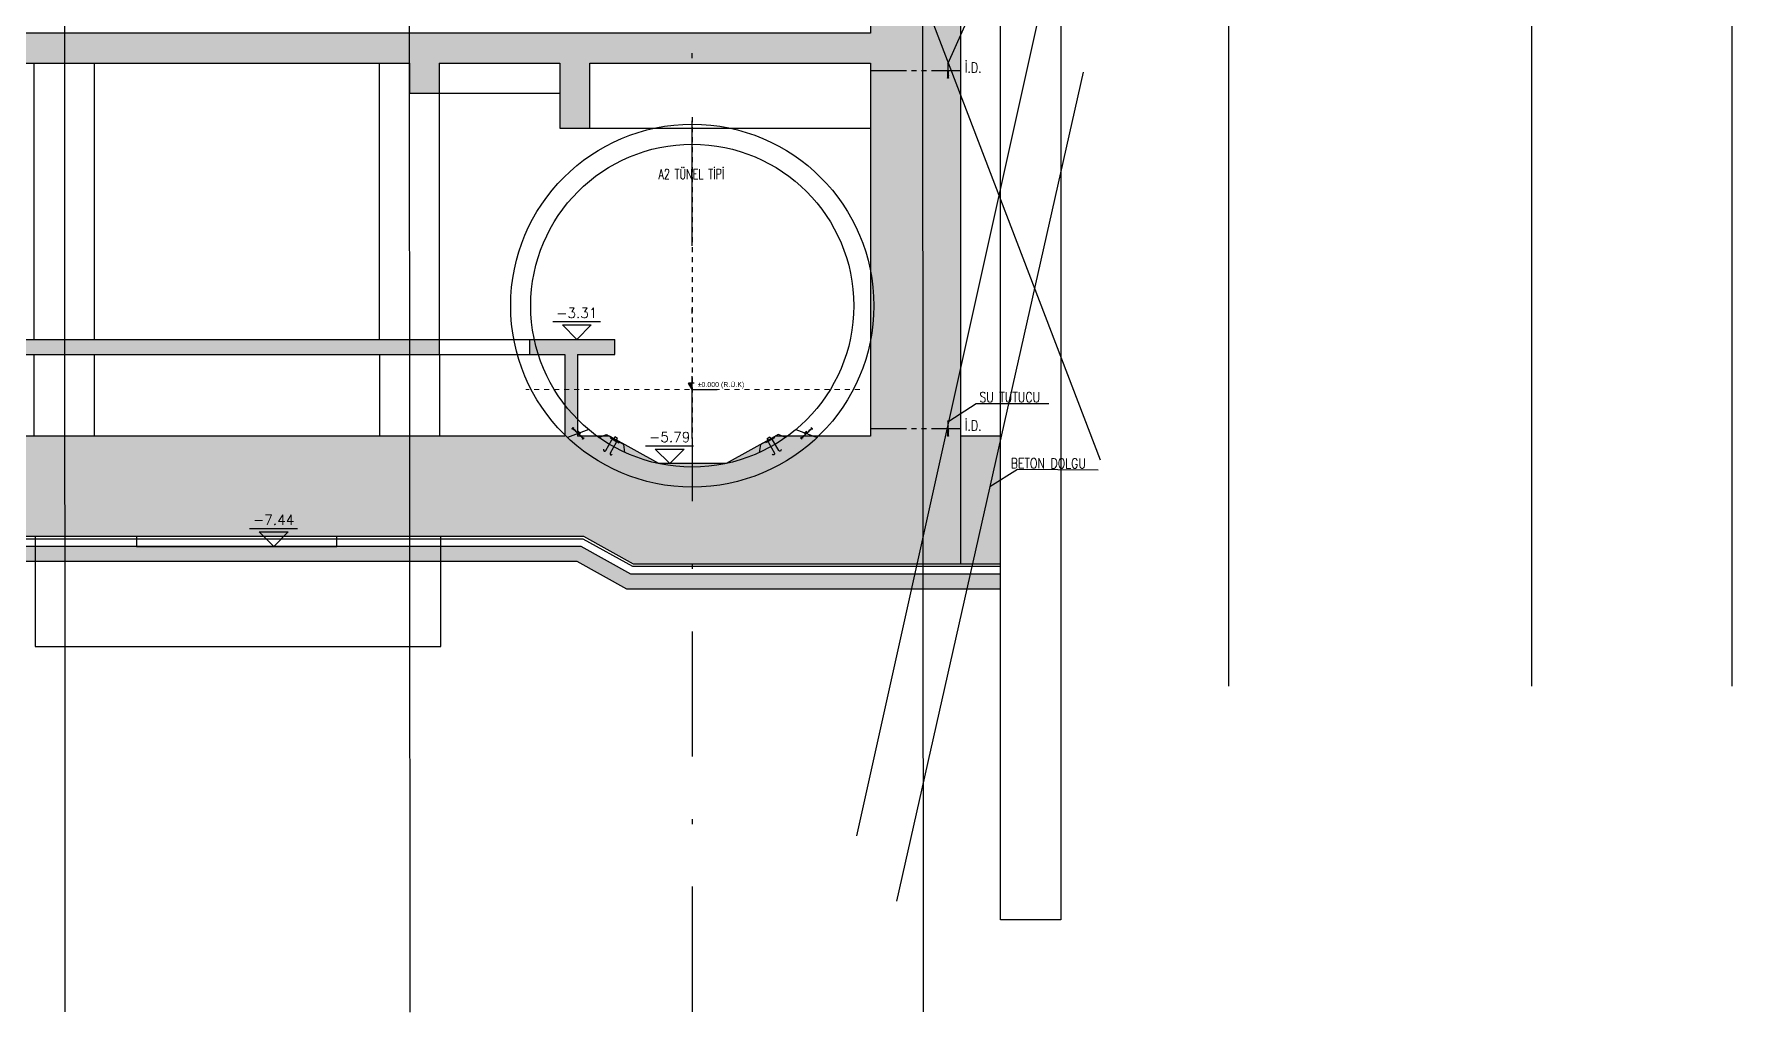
# Model space of a CAD drawing. Header units: millimetres. Extents: x 400392 to 401301, y 4543945 to 4544121.
# Drawn here: x 400643.13 to 400677.03, y 4543948.88 to 4543968.42 of the extents above; entities that cross this region are included whole.
import ezdxf
from ezdxf.enums import TextEntityAlignment as Align

# ---------------------------------------------------------------- set-up
doc = ezdxf.new("R2010")
doc.units = ezdxf.units.MM
for name, pattern in [('ACAD_ISO05W100', [33, 24, -3, 0, -3, 0, -3]), ('AKS', [3, 2.5, -0.25, 0, -0.25]), ('CONTINU', [0]), ('DASHDOT', [1, 0.5, -0.25, 0, -0.25]), ('DASHDOT2', [0.5, 0.25, -0.125, 0, -0.125]), ('HIDDEN2', [4.7625, 3.175, -1.5875])]:
    doc.linetypes.add(name, pattern=pattern)
for name, color, linetype in [('aks prota', 2, 'AKS'), ('AXIS', 8, 'DASHDOT2'), ('görünüş prota', 4, 'Continuous'), ('inşaat derzi prota', 11, 'Continuous'), ('KALIP', 1, 'Continuous'), ('kesit prota', 1, 'Continuous'), ('kesit tarama prota', 252, 'Continuous'), ('KOT', 7, 'Continuous'), ('kot prota', 4, 'Continuous'), ('LINE V2', 7, 'Continuous'), ('not prota', 2, 'Continuous'), ('not yazısı prota', 6, 'Continuous'), ('not çizgisi prota', 4, 'Continuous'), ('OLCU', 5, 'Continuous'), ('PRT-AL-TUNEL_EKSENI', 14, 'DASHDOT2'), ('PRT-CST-rc_level', 6, 'Continuous'), ('PRT-CST-rc_levermark', 4, 'Continuous'), ('st_s_su tutucu', 2, 'Continuous'), ('st_s_ölçü', 4, 'Continuous'), ('WATER STOP_B', 5, 'Continuous')]:
    doc.layers.add(name, color=color, linetype=linetype)
doc.layers.add('PRT-Geo-Axis', color=12, linetype='DASHDOT', lineweight=18)
doc.layers.add('PRT-KD-kazik', color=172, linetype='Continuous', lineweight=25)
doc.styles.add('OLCU', font='romanstw.shx')
doc.styles.add('SIMPLXTW', font='simplxtw.shx', dxfattribs={"width": 0.6, "height": 125})
doc.styles.add('TEXT250', font='romanstw.shx', dxfattribs={"width": 0.8, "height": 25})
doc.styles.add('TSIMPLEX', font='romanstw.shx')
doc.styles.add('TUNNELCONSULT', font='Arial.ttf')
doc.dimstyles.new('1-50', dxfattribs={"dimtxt": 10, "dimasz": 4, "dimexe": 4, "dimexo": 8, "dimgap": 4, "dimtad": 1, "dimdec": 1, "dimrnd": 0.05, "dimzin": 9, "dimdsep": 46, "dimtxsty": 'OLCU', "dimblk1": 'OBLIQUE', "dimblk2": 'OBLIQUE', "dimsah": 1, "dimcen": 2, "dimdle": 4, "dimclrd": 4, "dimclre": 4, "dimclrt": 3, "dimadec": 1, "dimazin": 0, "dimtfac": 1, "dimtdec": 1, "dimtix": 1, "dimtmove": 2, "dimatfit": 3, "dimldrblk": 'OBLIQUE', "dimfxl": 1, "dimtvp": 1, "dimtolj": 1, "dimtzin": 1, "dimarcsym": 0})

# ---------------------------------------------------------------- blocks, each defined once
blk = doc.blocks.new('KOTK5')
at = {"layer": 'PRT-CST-rc_levermark'}
blk.add_line((217, 160), (-213, 160), dxfattribs=at)
blk.add_lwpolyline([(130, 130), (-130, 130), (0, 0)], close=True, dxfattribs=at)
at = {"layer": 'PRT-CST-rc_level', "style": 'OLCU'}
blk.add_attdef('000.00', text='', height=90, dxfattribs=at).set_placement((0, 193), align=Align.CENTER)
blk = doc.blocks.new('_Oblique')
at = {"layer": 'st_s_ölçü', "lineweight": -2}
blk.add_line((-0.5, -0.5), (0.5, 0.5), dxfattribs=at)
blk = doc.blocks.new('D')
at = {"layer": 'st_s_su tutucu', "linetype": 'CONTINU', "ltscale": 0.2}
for p, q in [((-39987.8, 52508.2), (-39992.6, 52508.2)), ((-39992.6, 52508.2), (-39992.6, 52507.4)), ((-39992.6, 52507.4), (-39990.6, 52506.1)), ((-39990.6, 52498.5), (-39991.5, 52498.5)), ((-39991.5, 52498.5), (-39991.5, 52497.9)), ((-39991.5, 52497.9), (-39990.6, 52497.9)), ((-39990.6, 52488.5), (-39991.5, 52488.5)), ((-39991.5, 52488.5), (-39991.5, 52487.9)), ((-39991.5, 52487.9), (-39990.6, 52487.9)), ((-39990.6, 52506.1), (-39990.6, 52498.5)), ((-39990.6, 52497.9), (-39990.6, 52488.5)), ((-39990.6, 52487.9), (-39990.6, 52478.7)), ((-39989.8, 52506.1), (-39987.8, 52507.4)), ((-39989.8, 52498.5), (-39989.8, 52506.1)), ((-39988.9, 52498.5), (-39989.8, 52498.5)), ((-39989.8, 52488.5), (-39989.8, 52497.9)), ((-39989.8, 52497.9), (-39988.9, 52497.9)), ((-39988.9, 52488.5), (-39989.8, 52488.5)), ((-39989.8, 52478.7), (-39989.8, 52487.9)), ((-39989.8, 52487.9), (-39988.9, 52487.9)), ((-39988.9, 52497.9), (-39988.9, 52498.5)), ((-39988.9, 52487.9), (-39988.9, 52488.5)), ((-39987.8, 52507.4), (-39987.8, 52508.2)), ((-39992.6, 52449), (-39990.6, 52450.3)), ((-39992.6, 52448.2), (-39992.6, 52449)), ((-39987.8, 52448.2), (-39992.6, 52448.2)), ((-39990.6, 52478.7), (-39991.9, 52478.7)), ((-39991.9, 52478.7), (-39991.9, 52477.7)), ((-39991.9, 52477.7), (-39990.6, 52477.7)), ((-39991.5, 52467.9), (-39991.5, 52468.5)), ((-39991.5, 52468.5), (-39990.6, 52468.5)), ((-39990.6, 52467.9), (-39991.5, 52467.9)), ((-39991.5, 52457.9), (-39991.5, 52458.5)), ((-39991.5, 52458.5), (-39990.6, 52458.5)), ((-39990.6, 52457.9), (-39991.5, 52457.9)), ((-39990.6, 52468.5), (-39990.6, 52477.7)), ((-39990.6, 52458.5), (-39990.6, 52467.9)), ((-39990.6, 52450.3), (-39990.6, 52457.9)), ((-39988.5, 52478.7), (-39989.8, 52478.7)), ((-39989.8, 52477.7), (-39988.5, 52477.7)), ((-39989.8, 52477.7), (-39989.8, 52468.5)), ((-39989.8, 52468.5), (-39988.9, 52468.5)), ((-39988.9, 52467.9), (-39989.8, 52467.9)), ((-39989.8, 52467.9), (-39989.8, 52458.5)), ((-39989.8, 52458.5), (-39988.9, 52458.5)), ((-39988.9, 52457.9), (-39989.8, 52457.9)), ((-39989.8, 52457.9), (-39989.8, 52450.3)), ((-39989.8, 52450.3), (-39987.8, 52449)), ((-39988.9, 52468.5), (-39988.9, 52467.9)), ((-39988.9, 52458.5), (-39988.9, 52457.9)), ((-39988.5, 52477.7), (-39988.5, 52478.7)), ((-39987.8, 52449), (-39987.8, 52448.2))]:
    blk.add_line(p, q, dxfattribs=at)
blk = doc.blocks.new('KESITKOT')
at = {"layer": 'KOT', "linetype": 'Continuous'}
h = blk.add_hatch(dxfattribs=at)
h.set_pattern_fill('ANSI31', color=5, scale=200, angle=45, style=0)
h.set_pattern_definition([(90, (63253.653, -35392.017), (25, 5e-15), [])])
h.paths.add_polyline_path([(-150, 260), (0, 260), (0, 0)])
at = {"layer": 'KOT', "color": 4, "linetype": 'Continuous'}
for p, q in [((75, 260), (-150, 260)), ((0, 0), (-150, 260)), ((0, 0), (0, 520)), ((0, 0), (1000, 0))]:
    blk.add_line(p, q, dxfattribs=at)
at = {"layer": 'KOT', "color": 7, "linetype": 'Continuous', "style": 'SIMPLXTW', "width": 0.7}
blk.add_attdef('%%P0.000', (216, 100), '', height=200, dxfattribs=at)
blk = doc.blocks.new('A$C05c5180b')
at = {"layer": 'AXIS', "color": 8, "linetype": 'DASHDOT', "ltscale": 3}
blk.add_line((909, 7722), (909, 60), dxfattribs=at)
at = {"layer": 'KALIP'}
for p, q in [((-1158, 1480), (-1585, 1325)), ((-955, 1324), (-806, 1383)), ((-806, 1383), (-459, 1183)), ((2624, 1383), (2278, 1183)), ((2774, 1324), (2624, 1383)), ((2977, 1480), (3404, 1325)), ((-435, 1024), (-459, 1183)), ((2254, 1024), (2278, 1183))]:
    blk.add_line(p, q, dxfattribs=at)
at = {"layer": 'KALIP', "elevation": 0}
for points in [[(-638, 1333), (-658, 1298), (-606, 1268), (-586, 1303)], [(2457, 1333), (2477, 1298), (2425, 1268), (2405, 1303)]]:
    blk.add_lwpolyline(points, close=True, dxfattribs=at)
at = {"layer": 'KALIP'}
for radius in [3625, 3225]:
    blk.add_circle((909, 3955), radius, dxfattribs=at)
at = {"layer": 'LINE V2', "color": 4, "elevation": 0}
for points in [[(-861, 1086, 1), (-818, 1061), (-696, 1274, -0.414214), (-668, 1281), (-616, 1251, -0.414214), (-609, 1224), (-731, 1011, 1), (-688, 986, -1)], [(2680, 1086, -1), (2637, 1061), (2514, 1274, 0.414214), (2487, 1281), (2435, 1251, 0.414214), (2428, 1224), (2550, 1011, -1), (2507, 986, 1)]]:
    blk.add_lwpolyline(points, format="xyb", dxfattribs=at)
for points in [[(-729, 1316), (-556, 1216), (-546, 1233), (-719, 1333)], [(2548, 1316), (2374, 1216), (2364, 1233), (2538, 1333)]]:
    blk.add_lwpolyline(points, close=True, dxfattribs=at)
at = {"layer": 'PRT-Geo-Axis', "linetype": 'DASHDOT', "ltscale": 3}
blk.add_line((4252, 2280), (-2415, 2280), dxfattribs=at)
at = {"layer": 'WATER STOP_B', "color": 3}
for points in [[(-1339, 1405, 0.57735), (-1339, 1408), (-1368, 1436, 0.57735), (-1371, 1435), (-1378, 1408, -0.57735), (-1381, 1407), (-1419, 1444), (-1424, 1439), (-1427, 1443), (-1422, 1447), (-1450, 1474), (-1454, 1469), (-1458, 1472), (-1453, 1477), (-1470, 1493), (-1488, 1490), (-1492, 1494), (-1467, 1520), (-1463, 1515), (-1466, 1498), (-1449, 1481), (-1444, 1486), (-1441, 1483), (-1445, 1478), (-1418, 1452), (-1414, 1457), (-1410, 1453), (-1415, 1448), (-1383, 1418, 0.57735), (-1380, 1419), (-1374, 1445, -0.57735), (-1370, 1446), (-1329, 1405, -0.57735), (-1330, 1402), (-1355, 1395, 0.57735), (-1356, 1392), (-1324, 1361), (-1320, 1366), (-1316, 1363), (-1321, 1358), (-1294, 1332), (-1289, 1337), (-1285, 1333), (-1290, 1328), (-1273, 1312), (-1255, 1316), (-1251, 1312), (-1276, 1286), (-1280, 1290), (-1277, 1308), (-1294, 1324), (-1299, 1319), (-1302, 1323), (-1298, 1327), (-1325, 1354), (-1330, 1349), (-1333, 1352), (-1328, 1357), (-1366, 1394, -0.57735), (-1366, 1397)], [(3158, 1405, -0.57735), (3157, 1408), (3186, 1436, -0.57735), (3190, 1435), (3196, 1408, 0.57735), (3200, 1407), (3238, 1444), (3242, 1439), (3246, 1443), (3241, 1447), (3268, 1474), (3273, 1469), (3277, 1472), (3272, 1477), (3289, 1493), (3307, 1490), (3311, 1494), (3286, 1520), (3282, 1515), (3285, 1498), (3268, 1481), (3263, 1486), (3260, 1483), (3264, 1478), (3237, 1452), (3232, 1457), (3229, 1453), (3234, 1448), (3202, 1418, -0.57735), (3199, 1419), (3193, 1445, 0.57735), (3189, 1446), (3148, 1405, 0.57735), (3148, 1402), (3174, 1395, -0.57735), (3174, 1392), (3143, 1361), (3138, 1366), (3135, 1363), (3140, 1358), (3112, 1332), (3108, 1337), (3104, 1333), (3109, 1328), (3092, 1312), (3074, 1316), (3070, 1312), (3095, 1286), (3099, 1290), (3096, 1308), (3113, 1324), (3118, 1319), (3121, 1323), (3117, 1327), (3144, 1354), (3148, 1349), (3152, 1352), (3147, 1357), (3185, 1394, 0.57735), (3184, 1397)]]:
    blk.add_lwpolyline(points, format="xyb", close=True, dxfattribs=at)
at = {"layer": 'OLCU'}
ref = blk.add_blockref('KESITKOT', (909, 2280), dxfattribs=dict(at, xscale=0.4999999999987873, yscale=0.4999999999987873, zscale=0.4999999999987873))
ref.add_attrib('%%P0.000', '%%P0.000 (R.Ü.K)', (1017, 2330), dxfattribs={"layer": 'KOT', "color": 1, "linetype": 'Continuous', "height": 100, "style": 'TUNNELCONSULT'})
at = {"layer": 'not prota', "style": 'TEXT250', "width": 0.7}
blk.add_text('A2 TÜNEL TİPİ', height=200, dxfattribs=at).set_placement((891, 6585), align=Align.MIDDLE_CENTER)

msp = doc.modelspace()

# ---------------------------------------------------------------- hatches: boundary and pattern name
at = {"layer": 'kesit tarama prota'}
h = msp.add_hatch(color=256, dxfattribs=at)
h.dxf.hatch_style = 1
h.paths.add_polyline_path([(400661.6276, 4543996.98835), (400617.54174, 4543996.98835), (400617.54174, 4543995.78835), (400660.1276, 4543995.78835), (400660.1276, 4543973.89881), (400659.8276, 4543973.89881), (400659.8276, 4543968.43835), (400642.17763, 4543968.43835), (400642.17763, 4543967.83835), (400650.62647, 4543967.83835), (400650.62679, 4543967.23835), (400651.22759, 4543967.23835), (400651.22759, 4543967.83835), (400653.6276, 4543967.83835), (400653.6276, 4543966.53835), (400654.2276, 4543966.53835), (400654.2276, 4543967.83835), (400659.8276, 4543967.83835), (400659.8276, 4543960.38835), (400657.93603, 4543960.38835), (400656.94674, 4543959.83834), (400655.60665, 4543959.83834), (400654.61735, 4543960.38835), (400653.97702, 4543960.38835), (400653.97702, 4543962.01835), (400654.72759, 4543962.01835), (400654.72759, 4543962.31835), (400653.02763, 4543962.31835), (400653.02763, 4543962.01835), (400653.72702, 4543962.01835), (400653.72702, 4543960.38835), (400642.70187, 4543960.38835), (400642.70187, 4543958.38835), (400654.09877, 4543958.38835), (400655.08807, 4543957.83834), (400657.46531, 4543957.83834), (400658.45461, 4543957.83835), (400661.6276, 4543957.83835)])
h = msp.add_hatch(color=256, dxfattribs=at)
h.dxf.hatch_style = 1
h.paths.add_polyline_path([(400651.22763, 4543962.31835), (400629.32759, 4543962.31835), (400629.32759, 4543962.01835), (400651.22763, 4543962.01835)])
h = msp.add_hatch(color=256, dxfattribs=at)
h.dxf.hatch_style = 1
h.paths.add_polyline_path([(400662.4276, 4543960.38835), (400661.62958, 4543960.38835), (400661.62958, 4543957.83835), (400662.4276, 4543957.83835)])
h = msp.add_hatch(dxfattribs=at)
h.set_pattern_fill('AR-CONC', color=253, scale=0.001)
h.set_pattern_definition([(50, (401072.59135, 4543652.44854), (0.18218467, -0.015939086), [0.01905, -0.20955]), (355, (401072.59135, 4543652.44854), (-0.03524342, 0.191056845), [0.01524, -0.167640584]), (100.451445, (401072.60654, 4543652.44721), (0.146941247, 0.17511775), [0.01619001, -0.178090245]), (46.1842, (401072.59135, 4543652.49934), (0.27107904, -0.04204233), [0.028575, -0.314325]), (96.63556, (401072.61394, 4543652.49584), (0.23740413, 0.24742612), [0.02428502, -0.26713561]), (351.18415, (401072.59135, 4543652.49934), (0.23740413, 0.24742612), [0.02285997, -0.25145973]), (21, (401072.61675, 4543652.48664), (0.15161439, -0.1022652), [0.01905, -0.20955]), (326, (401072.61675, 4543652.48664), (0.06180203, 0.184187966), [0.01524, -0.16764]), (71.451445, (401072.62939, 4543652.47812), (0.21341642, 0.08192277), [0.01619001, -0.17808994]), (37.5, (401072.591355, 4543652.44854), (0.003088603, 0.084555039), [0, -0.165608, 0, -0.17018, 0, -0.168275]), (7.5, (401072.591355, 4543652.44854), (0.066819663, 0.100180575), [0, -0.097028, 0, -0.161798, 0, -0.064135]), (327.5, (401072.53471, 4543652.44854), (0.135590595, -0.005728744), [0, -0.0635, 0, -0.19812, 0, -0.26289]), (317.5, (401072.50931, 4543652.44854), (0.148129181, 0.02542649), [0, -0.08255, 0, -0.131572, 0, -0.18669])])
h.paths.add_polyline_path([(400654.04692, 4543958.18835), (400625.98874, 4543958.18835), (400624.99313, 4543957.63533), (400623.5602, 4543957.63533), (400622.56549, 4543957.63835), (400618.1276, 4543957.63835), (400618.1276, 4543957.33835), (400622.48771, 4543957.33835), (400623.48242, 4543957.33533), (400625.07086, 4543957.33533), (400626.06647, 4543957.88835), (400653.96913, 4543957.88835), (400654.95843, 4543957.33834), (400657.59496, 4543957.33834), (400658.58425, 4543957.33835), (400662.4276, 4543957.33835), (400662.4276, 4543957.63835), (400658.50647, 4543957.63835), (400657.51717, 4543957.63834), (400655.03621, 4543957.63834)])

# ---------------------------------------------------------------- linework, layer by layer
at = {"layer": 'aks prota', "ltscale": 10}
for p, q in [((400643.75198, 4543948.88764), (400643.72726, 4544003.34261)), ((400650.63579, 4543948.88299), (400650.61107, 4544003.33796)), ((400660.88579, 4543948.88764), (400660.86107, 4544003.34261)), ((400666.98073, 4543955.39459), (400666.98073, 4544003.2231)), ((400673.03073, 4543955.39459), (400673.03073, 4544003.22309)), ((400677.03073, 4543955.39459), (400677.03073, 4544003.22309))]:
    msp.add_line(p, q, dxfattribs=at)
at = {"layer": 'görünüş prota'}
for p, q in [((400643.12759, 4543967.83835), (400643.12759, 4543962.31835)), ((400644.32759, 4543967.83835), (400644.32759, 4543962.31835)), ((400650.02759, 4543962.31835), (400650.02759, 4543967.83835)), ((400651.22759, 4543962.31835), (400651.22759, 4543967.23835)), ((400643.12759, 4543962.01835), (400643.12759, 4543960.38835)), ((400644.32759, 4543962.01835), (400644.32759, 4543960.38835)), ((400650.02759, 4543962.01835), (400650.02759, 4543960.38835)), ((400651.22763, 4543962.01835), (400651.2276, 4543960.38835))]:
    msp.add_line(p, q, dxfattribs=at)
for points in [[(400651.22759, 4543967.23835), (400653.6276, 4543967.23835)], [(400654.2276, 4543966.53835), (400659.8276, 4543966.53835)], [(400618.1276, 4543957.78835), (400622.60439, 4543957.78835), (400623.5991, 4543957.78533), (400624.95427, 4543957.78533), (400625.94988, 4543958.33835), (400654.08581, 4543958.33835), (400655.07511, 4543957.78834), (400657.47828, 4543957.78834), (400658.46757, 4543957.78835), (400662.4276, 4543957.78835)], [(400643.15184, 4543958.3861), (400643.15184, 4543956.18319), (400651.25184, 4543956.18543), (400651.25184, 4543958.38835)], [(400645.17759, 4543958.38835), (400645.17759, 4543958.18543), (400649.17759, 4543958.18543), (400649.17759, 4543958.38835)], [(400618.1276, 4543957.63835), (400622.56549, 4543957.63835), (400623.5602, 4543957.63533), (400624.99313, 4543957.63533), (400625.98874, 4543958.18835), (400654.04692, 4543958.18835), (400655.03621, 4543957.63834), (400657.51717, 4543957.63834), (400658.50647, 4543957.63835), (400662.4276, 4543957.63835)], [(400618.1276, 4543957.33835), (400622.48771, 4543957.33835), (400623.48242, 4543957.33533), (400625.07086, 4543957.33533), (400626.06647, 4543957.88835), (400653.96913, 4543957.88835), (400654.95843, 4543957.33834), (400657.59496, 4543957.33834), (400658.58425, 4543957.33835), (400662.4276, 4543957.33835), (400662.4276, 4543957.78835)]]:
    msp.add_lwpolyline(points, dxfattribs=at)
at = {"layer": 'görünüş prota', "linetype": 'HIDDEN2'}
for points in [[(400651.22759, 4543962.31835), (400653.02763, 4543962.31835)], [(400651.22759, 4543962.01835), (400653.02763, 4543962.01835)]]:
    msp.add_lwpolyline(points, dxfattribs=at)
at = {"layer": 'inşaat derzi prota', "linetype": 'ACAD_ISO05W100', "ltscale": 0.03}
for points in [[(400659.8276, 4543967.68835), (400661.6276, 4543967.68835)], [(400659.8276, 4543960.53835), (400661.6276, 4543960.53835)]]:
    msp.add_lwpolyline(points, dxfattribs=at)
at = {"layer": 'kesit prota', "color": 1}
for p, q in [((400661.6276, 4543996.98835), (400661.6276, 4543957.83835)), ((400629.32759, 4543962.31835), (400651.22763, 4543962.31835)), ((400651.22763, 4543962.01835), (400651.22763, 4543962.31835)), ((400653.02763, 4543962.31835), (400654.72759, 4543962.31835)), ((400653.02763, 4543962.01835), (400653.02763, 4543962.31835)), ((400654.72759, 4543962.01835), (400654.72759, 4543962.31835)), ((400629.32759, 4543962.01835), (400651.22763, 4543962.01835)), ((400653.02763, 4543962.01835), (400653.72702, 4543962.01835)), ((400653.72702, 4543962.01835), (400653.72702, 4543960.38835)), ((400653.97702, 4543962.01835), (400654.72759, 4543962.01835)), ((400653.97702, 4543962.01835), (400653.97702, 4543960.38835))]:
    msp.add_line(p, q, dxfattribs=at)
for points in [[(400617.54174, 4543995.78835), (400660.1276, 4543995.78835), (400660.1276, 4543973.89881), (400659.8276, 4543973.89881), (400659.8276, 4543968.43835), (400642.17763, 4543968.43835), (400642.17763, 4543967.83835), (400650.61647, 4543967.83835)], [(400650.62647, 4543967.83835), (400650.62679, 4543967.23835), (400651.22759, 4543967.23835), (400651.22759, 4543967.83835)], [(400651.21679, 4543967.83835), (400653.6276, 4543967.83835), (400653.6276, 4543966.53835), (400654.2276, 4543966.53835), (400654.2276, 4543967.83835), (400659.8276, 4543967.83835), (400659.8276, 4543960.38835), (400657.93603, 4543960.38835), (400656.94674, 4543959.83834), (400655.60665, 4543959.83834), (400654.61735, 4543960.38835), (400653.97702, 4543960.38835)], [(400653.72702, 4543960.38835), (400642.70187, 4543960.38835), (400642.70187, 4543958.38835), (400654.09877, 4543958.38835), (400655.08807, 4543957.83834), (400657.46531, 4543957.83834), (400658.45461, 4543957.83835), (400661.6276, 4543957.83835)], [(400661.6276, 4543957.83835), (400662.4276, 4543957.83835), (400662.4276, 4543960.38835), (400661.6276, 4543960.38835)]]:
    msp.add_lwpolyline(points, dxfattribs=at)
at = {"layer": 'PRT-AL-TUNEL_EKSENI', "ltscale": 10}
msp.add_line((400656.27759, 4543948.88764), (400656.25288, 4544003.34261), dxfattribs=at)
at = {"layer": 'PRT-KD-kazik', "color": 3}
msp.add_lwpolyline([(400662.4276, 4543995.02835), (400663.6276, 4543995.02835), (400663.6276, 4543950.72835), (400662.4276, 4543950.72835)], close=True, dxfattribs=at)

# ---------------------------------------------------------------- block references
at = {"layer": 'kesit prota', "xscale": 0.001, "yscale": 0.001, "zscale": 0.001}
msp.add_blockref('A$C05c5180b', (400655.36211, 4543959.038), dxfattribs=at)
at = {"layer": 'kot prota', "linetype": 'CONTINU', "ltscale": 0.1}
ref = msp.add_blockref('KOTK5', (400653.96657, 4543962.31835), dxfattribs=dict(at, xscale=-0.002222222222222221, yscale=0.002222222222222222, zscale=0.002222222222222222, rotation=359.9999999998683))
ref.add_attrib('000.00', '-3.31', dxfattribs={"layer": 'PRT-CST-rc_level', "height": 0.2, "style": 'OLCU'}).set_placement((400653.96657, 4543962.74754), align=Align.CENTER)
ref = msp.add_blockref('KOTK5', (400655.82119, 4543959.83834), dxfattribs=dict(at, xscale=-0.002222222222222221, yscale=0.002222222222222222, zscale=0.002222222222222222, rotation=359.9999999998683))
ref.add_attrib('000.00', '-5.79', dxfattribs={"layer": 'PRT-CST-rc_level', "height": 0.2, "style": 'OLCU'}).set_placement((400655.82119, 4543960.26754), align=Align.CENTER)
ref = msp.add_blockref('KOTK5', (400647.91415, 4543958.18543), dxfattribs=dict(at, xscale=-0.002222222222222221, yscale=0.002222222222222222, zscale=0.002222222222222222, rotation=359.9999999998683))
ref.add_attrib('000.00', '-7.44', dxfattribs={"layer": 'PRT-CST-rc_level', "height": 0.2, "style": 'OLCU'}).set_placement((400647.91415, 4543958.61462), align=Align.CENTER)
at = {"layer": 'st_s_ölçü', "xscale": -0.004999999999999998, "yscale": 0.004999999999999999, "zscale": 0.004999999999999998, "rotation": 180}
for p in [(400861.32875, 4544230.0793), (400861.32875, 4544222.92929)]:
    msp.add_blockref('D', p, dxfattribs=at)

# ---------------------------------------------------------------- texts
at = {"layer": 'not yazısı prota', "ltscale": 0.05, "style": 'TSIMPLEX', "width": 0.8}
for s, p in [('İ.D.', (400661.71015, 4543967.64973)), ('SU TUTUCU', (400662.00277, 4543961.06601)), ('İ.D.', (400661.71015, 4543960.49973))]:
    msp.add_text(s, height=0.2, dxfattribs=at).set_placement(p)
msp.add_text('BETON DOLGU', height=0.2, rotation=359.859476, dxfattribs=at).set_placement((400662.6279, 4543959.7453))

# ---------------------------------------------------------------- leaders
at = {"layer": 'not çizgisi prota'}
for points in [[(400661.38319, 4543967.83853), (400661.94175, 4543969.08828), (400663.39213, 4543969.08828)], [(400661.39028, 4543960.68736), (400661.94175, 4543961.03828), (400663.39213, 4543961.03828)], [(400662.2113, 4543959.37988), (400662.76363, 4543959.72945), (400664.37552, 4543959.71661)]]:
    msp.add_leader(points, dimstyle='1-50', override={"dimasz": 12, "dimgap": 4, "dimtad": 0}, dxfattribs=at)

doc.saveas('drawing.dxf')
